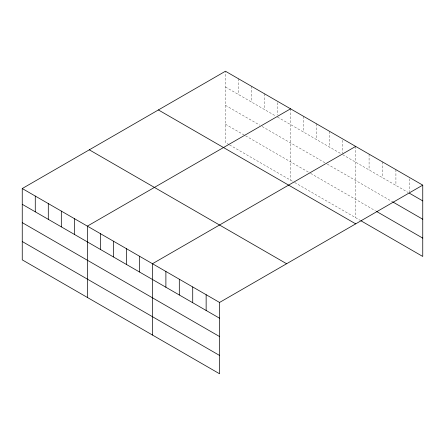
<?xml version="1.0" encoding="UTF-8"?>
<svg xmlns="http://www.w3.org/2000/svg" width="445" height="445" viewBox="0 0 445 445"><rect width="100%" height="100%" fill="white"/><g stroke="black" fill="none" stroke-linecap="round" stroke-linejoin="round"><path stroke-width="0.33" stroke-dasharray="2.23 1.67" d="M225.443 86.992L275.755 116.045M277.535 117.068L340.87 153.636M342.644 154.66L408.165 192.49M225.443 105.326L259.774 125.145M262.144 126.514L326.663 163.766M327.253 164.105L393.002 202.063M225.443 124.216L244.978 135.491M245.568 135.831L310.087 173.083M310.682 173.422L375.502 210.847M228.997 144.597L225.443 142.545L225.443 71.228M229.587 144.936L294.106 182.189M294.701 182.528L360.333 220.425M409.333 178.768L409.333 191.789M395.916 169.651L395.916 185.415M382.5 161.902L382.5 177.672M369.083 154.159L369.083 169.923M355.666 146.411L355.666 217.727M342.644 140.264L342.644 153.286M329.623 131.375L329.623 147.139M316.601 123.855L316.601 139.624M303.579 116.34L303.579 132.104M290.557 108.819L290.557 180.136M277.535 102.673L277.535 115.01M264.508 93.784L264.508 109.548M251.486 86.263L251.486 102.033M238.464 78.748L238.464 94.512"/><path stroke-width="0.67" d="M22.25 188.541L219.557 302.455L219.557 373.772L22.25 259.858L22.25 188.541L225.443 71.228L422.75 185.142L422.75 256.459L360.917 220.759M290.557 108.819L87.359 226.132L87.359 297.449M355.666 146.411L152.474 263.724L152.474 335.041M219.557 302.455L422.75 185.142M409.333 193.163L422.75 200.906M393.002 202.063L422.75 219.24M376.665 211.52L422.75 238.125M158.392 109.943L355.694 223.857M89.306 149.826L286.608 263.74M22.25 204.305L219.557 318.22M22.25 222.639L219.557 336.553M22.25 241.529L219.557 355.438M206.141 294.707L206.141 310.476M192.724 286.964L192.724 302.728M179.307 279.215L179.307 294.985M165.89 271.472L165.89 287.236M139.452 256.203L139.452 271.973M126.43 248.688L126.43 264.452M113.403 241.168L113.403 256.937M100.381 233.653L100.381 249.417M74.337 218.612L74.337 234.382M61.315 211.097L61.315 226.861M48.294 203.576L48.294 219.346M35.272 196.061L35.272 211.826"/></g></svg>
